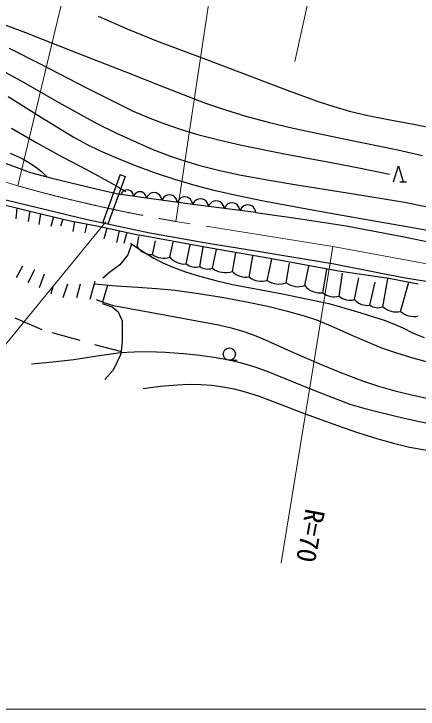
# Model space of a CAD drawing. Units: millimetres, scale not verified. Extents: x 40000 to 680000, y 20000 to 380000.
# Drawn here: x 480344 to 518115, y 239909 to 304870 of the extents above; entities that cross this region are included whole.
import ezdxf
from ezdxf.enums import TextEntityAlignment as Align

# ---------------------------------------------------------------- set-up
doc = ezdxf.new("R2010")
doc.units = ezdxf.units.MM
doc.header["$LTSCALE"] = 1000
doc.linetypes.add('CHAIN', pattern=[18.5, 12, -1.5, 3.5, -1.5])
for name, color, linetype, lineweight in [('M-BGD', 7, 'Continuous', 25), ('M-BMK', 2, 'CHAIN', 13), ('M-STR-HTXT', 7, 'Continuous', 13)]:
    doc.layers.add(name, color=color, linetype=linetype, lineweight=lineweight)
doc.styles.add('ＭＳ ゴシック', font='')
doc.styles.get('ＭＳ ゴシック').set_extended_font_data('MS Gothic')

msp = doc.modelspace()

# ---------------------------------------------------------------- linework, layer by layer
at = {"layer": 'M-BGD'}
for p, q in [((478350, 304271), (481426, 303145)), ((488229, 304657), (490942, 303474)), ((490942, 303474), (493678, 302347)), ((481426, 303145), (486063, 301309)), ((493678, 302347), (498351, 300609)), ((479898, 301657), (482792, 300214)), ((486063, 301309), (490718, 299489)), ((482792, 300214), (487118, 297975)), ((498351, 300609), (503018, 298838)), ((490718, 299489), (494471, 297977)), ((479542, 299429), (481029, 298627)), ((503018, 298838), (505878, 297731)), ((481029, 298627), (484543, 296597)), ((487118, 297975), (491480, 295785)), ((494471, 297977), (498244, 296523)), ((505878, 297731), (508763, 296679)), ((479820, 297138), (482832, 295239)), ((484543, 296597), (488094, 294615)), ((498244, 296523), (500120, 295892)), ((508763, 296679), (510227, 296206)), ((491480, 295785), (492897, 295182)), ((500120, 295892), (502014, 295318)), ((510227, 296206), (511716, 295788)), ((511716, 295788), (513426, 295388)), ((482832, 295239), (485881, 293389)), ((492897, 295182), (494346, 294630)), ((502014, 295318), (504215, 294725)), ((513426, 295388), (515161, 295045)), ((515161, 295045), (517679, 294578)), ((488094, 294615), (489925, 293719)), ((494346, 294630), (495969, 294081)), ((504215, 294725), (506438, 294188)), ((517679, 294578), (520183, 294052)), ((480125, 294189), (482476, 292823)), ((489925, 293719), (491793, 292873)), ((495969, 294081), (497620, 293585)), ((506438, 294188), (511316, 293160)), ((485881, 293389), (487126, 292710)), ((497620, 293585), (499606, 293061)), ((499606, 293061), (501612, 292594)), ((511316, 293160), (516218, 292167)), ((482476, 292823), (484865, 291505)), ((487126, 292710), (488407, 292080)), ((491793, 292873), (493322, 292210)), ((501612, 292594), (505783, 291754)), ((481671, 290107), (476955, 291835)), ((480000, 291845), (481115, 291343)), ((488407, 292080), (490077, 291357)), ((493322, 292210), (494883, 291600)), ((505783, 291754), (509976, 290972)), ((516218, 292167), (518539, 291646)), ((481115, 291343), (481750, 290995)), ((484865, 291505), (487185, 290312)), ((490077, 291357), (491780, 290686)), ((494883, 291600), (496294, 291128)), ((496294, 291128), (497733, 290711)), ((481750, 290995), (482360, 290591)), ((482360, 290591), (482923, 290133)), ((491780, 290686), (493559, 290024)), ((497733, 290711), (499575, 290249)), ((509976, 290972), (512723, 290448)), ((512723, 290448), (515457, 289900)), ((515819, 289179), (516276, 290675)), ((516276, 290675), (516734, 289179)), ((481671, 290107), (483749, 289553)), ((482923, 290133), (483466, 289628)), ((487185, 290312), (489474, 289066)), ((490286, 289848), (488616, 285320)), ((490286, 289848), (490755, 289675)), ((493559, 290024), (495357, 289419)), ((499575, 290249), (501440, 289844)), ((501440, 289844), (504200, 289328)), ((483749, 289553), (487906, 288555)), ((490755, 289675), (489111, 285217)), ((495357, 289419), (497128, 288895)), ((504200, 289328), (506980, 288868)), ((516422, 289179), (517022, 289179)), ((487906, 288555), (490336, 288001)), ((489474, 289066), (490132, 288673)), ((490132, 288673), (490793, 288266)), ((490913, 288430), (490767, 288405)), ((491099, 288403), (490913, 288430)), ((497128, 288895), (498916, 288428)), ((498916, 288428), (501284, 287888)), ((506980, 288868), (511902, 288081)), ((490404, 288132), (490336, 288001)), ((492725, 287655), (490336, 288001)), ((490489, 288238), (490404, 288132)), ((490625, 288353), (490489, 288238)), ((490767, 288405), (490625, 288353)), ((491232, 288338), (491099, 288403)), ((491353, 288247), (491232, 288338)), ((491451, 288099), (491353, 288247)), ((491506, 287972), (491451, 288099)), ((491531, 287828), (491506, 287972)), ((491598, 287958), (491531, 287828)), ((491684, 288065), (491598, 287958)), ((491819, 288179), (491684, 288065)), ((491961, 288232), (491819, 288179)), ((492108, 288256), (491961, 288232)), ((492293, 288230), (492108, 288256)), ((492427, 288164), (492293, 288230)), ((492548, 288074), (492427, 288164)), ((492645, 287925), (492548, 288074)), ((492700, 287799), (492645, 287925)), ((492725, 287655), (492700, 287799)), ((492806, 287812), (492725, 287655)), ((492908, 287942), (492806, 287812)), ((493071, 288081), (492908, 287942)), ((493242, 288145), (493071, 288081)), ((493419, 288175), (493242, 288145)), ((493642, 288144), (493419, 288175)), ((493804, 288067), (493642, 288144)), ((493951, 287958), (493804, 288067)), ((494069, 287780), (493951, 287958)), ((494136, 287627), (494069, 287780)), ((494513, 287880), (494350, 287741)), ((494683, 287944), (494513, 287880)), ((494860, 287975), (494683, 287944)), ((495084, 287944), (494860, 287975)), ((495246, 287866), (495084, 287944)), ((495392, 287757), (495246, 287866)), ((501284, 287888), (503666, 287406)), ((511902, 288081), (516831, 287265)), ((477641, 287473), (481588, 286486)), ((487195, 285617), (478489, 287722)), ((497051, 287052), (492725, 287655)), ((494167, 287454), (494136, 287627)), ((494248, 287612), (494167, 287454)), ((494350, 287741), (494248, 287612)), ((495511, 287579), (495392, 287757)), ((495578, 287427), (495511, 287579)), ((495609, 287253), (495578, 287427)), ((495689, 287411), (495609, 287253)), ((495792, 287540), (495689, 287411)), ((495955, 287679), (495792, 287540)), ((496125, 287743), (495955, 287679)), ((496302, 287774), (496125, 287743)), ((496526, 287743), (496302, 287774)), ((496688, 287665), (496526, 287743)), ((496834, 287557), (496688, 287665)), ((496953, 287378), (496834, 287557)), ((497020, 287226), (496953, 287378)), ((497051, 287052), (497020, 287226)), ((497131, 287214), (497051, 287052)), ((497234, 287347), (497131, 287214)), ((497399, 287491), (497234, 287347)), ((497572, 287559), (497399, 287491)), ((497752, 287592), (497572, 287559)), ((497981, 287563), (497752, 287592)), ((498147, 287486), (497981, 287563)), ((498298, 287377), (498147, 287486)), ((498421, 287196), (498298, 287377)), ((498491, 287041), (498421, 287196)), ((498708, 287159), (498605, 287026)), ((498873, 287303), (498708, 287159)), ((499046, 287371), (498873, 287303)), ((499226, 287404), (499046, 287371)), ((499455, 287375), (499226, 287404)), ((499621, 287298), (499455, 287375)), ((499772, 287189), (499621, 287298)), ((499895, 287008), (499772, 287189)), ((500520, 287183), (500347, 287115)), ((500700, 287216), (500520, 287183)), ((500929, 287187), (500700, 287216)), ((501095, 287110), (500929, 287187)), ((503666, 287406), (508572, 286497)), ((516831, 287265), (519001, 286855)), ((480609, 286731), (480537, 285711)), ((481588, 286486), (485608, 285536)), ((502947, 286301), (497051, 287052)), ((498525, 286864), (498491, 287041)), ((498605, 287026), (498525, 286864)), ((499965, 286853), (499895, 287008)), ((499999, 286676), (499965, 286853)), ((500079, 286838), (499999, 286676)), ((500182, 286971), (500079, 286838)), ((500347, 287115), (500182, 286971)), ((501246, 287001), (501095, 287110)), ((501369, 286820), (501246, 287001)), ((501439, 286665), (501369, 286820)), ((501473, 286488), (501439, 286665)), ((501553, 286651), (501473, 286488)), ((501657, 286783), (501553, 286651)), ((501821, 286927), (501657, 286783)), ((501994, 286995), (501821, 286927)), ((502175, 287028), (501994, 286995)), ((502403, 286999), (502175, 287028)), ((502569, 286922), (502403, 286999)), ((502720, 286813), (502569, 286922)), ((502843, 286632), (502720, 286813)), ((502913, 286477), (502843, 286632)), ((502947, 286301), (502913, 286477)), ((508572, 286497), (513493, 285627)), ((481824, 286430), (481675, 285465)), ((482815, 286196), (482676, 285194)), ((484056, 285903), (483801, 285016)), ((502947, 286301), (507339, 285703)), ((484909, 285701), (484699, 285030)), ((485608, 285536), (488094, 285061)), ((485999, 285461), (485858, 284523)), ((487144, 285242), (486961, 284427)), ((493048, 284395), (487195, 285617)), ((507339, 285703), (511393, 285079)), ((513493, 285627), (517236, 284985)), ((488094, 285061), (492088, 284184)), ((489042, 284853), (488738, 283852)), ((490170, 284605), (489931, 283509)), ((511393, 285079), (516669, 284066)), ((517236, 284985), (520966, 284284)), ((490883, 284449), (490617, 283413)), ((491856, 283107), (492014, 284067)), ((497828, 283132), (492088, 284184)), ((498505, 283408), (493048, 284395)), ((516669, 284066), (521373, 283078)), ((491305, 283275), (490991, 282368)), ((491234, 283437), (492305, 282718)), ((493299, 282386), (493576, 283666)), ((494901, 282145), (495239, 283546)), ((496445, 281507), (496801, 283305)), ((503131, 282654), (498505, 283408)), ((492305, 282718), (493405, 282051)), ((497727, 281267), (498023, 283065)), ((500500, 282679), (497828, 283132)), ((498889, 281107), (499267, 282849)), ((504439, 281977), (500500, 282679)), ((510257, 281485), (503131, 282654)), ((490991, 282368), (490258, 281426)), ((493405, 282051), (494250, 281622)), ((500772, 280806), (501069, 282549)), ((502334, 280285), (502672, 282228)), ((504017, 279965), (504434, 281948)), ((507473, 281411), (504439, 281977)), ((481139, 281313), (480559, 280212)), ((490258, 281426), (489282, 280694)), ((494250, 281622), (495122, 281247)), ((505799, 279745), (506097, 281587)), ((510688, 280845), (507473, 281411)), ((507522, 279484), (507900, 281287)), ((514519, 280653), (510257, 281485)), ((482258, 280955), (481648, 279744)), ((489282, 280694), (488654, 280171)), ((495122, 281247), (496392, 280783)), ((496392, 280783), (497679, 280377)), ((509224, 278803), (509602, 280986)), ((515375, 280139), (510688, 280845)), ((510727, 278503), (511066, 280649)), ((516936, 280185), (514519, 280653)), ((483159, 280544), (482698, 279284)), ((497679, 280377), (499211, 279960)), ((512186, 278168), (512589, 280208)), ((514830, 277507), (515293, 280108)), ((518115, 279618), (515375, 280139)), ((519041, 279847), (516936, 280185)), ((483989, 279374), (483789, 278683)), ((485360, 279614), (484910, 278333)), ((486541, 279614), (486180, 278353)), ((487900, 279857), (487449, 278185)), ((487888, 279643), (489906, 279453)), ((489086, 279524), (488632, 277939)), ((489906, 279453), (491928, 279324)), ((499211, 279960), (500767, 279598)), ((500767, 279598), (505278, 278735)), ((513609, 277647), (514111, 279788)), ((516473, 277067), (517256, 279788)), ((491928, 279324), (493671, 279219)), ((493671, 279219), (495411, 279055)), ((495411, 279055), (497601, 278758)), ((497601, 278758), (499784, 278401)), ((505278, 278735), (509782, 277811)), ((488035, 278171), (488839, 277864)), ((499784, 278401), (501936, 278004)), ((488584, 277799), (489526, 277485)), ((488839, 277864), (489658, 277616)), ((489526, 277485), (490084, 277031)), ((489658, 277616), (494558, 276710)), ((501936, 278004), (504077, 277548)), ((504077, 277548), (505776, 277131)), ((509782, 277811), (512365, 277068)), ((490084, 277031), (490468, 276194)), ((505776, 277131), (507469, 276653)), ((512365, 277068), (514940, 276264)), ((482993, 275354), (480474, 276429)), ((490468, 276194), (490468, 275217)), ((494558, 276710), (499462, 275819)), ((507469, 276653), (508614, 276272)), ((508614, 276272), (509747, 275831)), ((514940, 276264), (515823, 275923)), ((499462, 275819), (500656, 275533)), ((500656, 275533), (501842, 275186)), ((509747, 275831), (512215, 274724)), ((515823, 275923), (516695, 275521)), ((516695, 275521), (517667, 275049)), ((486531, 274363), (483927, 275071)), ((490468, 275217), (490468, 274241)), ((501842, 275186), (502950, 274787)), ((502950, 274787), (504038, 274331)), ((517667, 275049), (518668, 274630)), ((490468, 274241), (490328, 273089)), ((504038, 274331), (506532, 273194)), ((512215, 274724), (514710, 273671)), ((490438, 273287), (487919, 273938)), ((514710, 273671), (516097, 273184)), ((485935, 272568), (488114, 272933)), ((488114, 272933), (490307, 273239)), ((490328, 273089), (489630, 271589)), ((490307, 273239), (491572, 273307)), ((491572, 273307), (492839, 273315)), ((492839, 273315), (494516, 273257)), ((494516, 273257), (496190, 273140)), ((496190, 273140), (497722, 272987)), ((497722, 272987), (499254, 272774)), ((506532, 273194), (509053, 272111)), ((516097, 273184), (517502, 272755)), ((481995, 272181), (483969, 272345)), ((483969, 272345), (485935, 272568)), ((499254, 272774), (500440, 272542)), ((500440, 272542), (501623, 272250)), ((500476, 272509), (501223, 272509)), ((501623, 272250), (502942, 271851)), ((517502, 272755), (519095, 272335)), ((489630, 271589), (488828, 270717)), ((502942, 271851), (504242, 271394)), ((509053, 272111), (510967, 271328)), ((504242, 271394), (507967, 269877)), ((510967, 271328), (512912, 270596)), ((495635, 270222), (496722, 270262)), ((496722, 270262), (497810, 270242)), ((497810, 270242), (498845, 270164)), ((512912, 270596), (514419, 270095)), ((492408, 269857), (494014, 270069)), ((494014, 270069), (495635, 270222)), ((498845, 270164), (499874, 270026)), ((499874, 270026), (500913, 269825)), ((500913, 269825), (501948, 269563)), ((507967, 269877), (511721, 268413)), ((514419, 270095), (515945, 269651)), ((515945, 269651), (517506, 269262)), ((501948, 269563), (503270, 269142)), ((503270, 269142), (504582, 268662)), ((517506, 269262), (519089, 268928)), ((504582, 268662), (507566, 267509)), ((511721, 268413), (513040, 268017)), ((513040, 268017), (514386, 267676)), ((514386, 267676), (516826, 267095)), ((507566, 267509), (510580, 266410)), ((516826, 267095), (519276, 266573)), ((510580, 266410), (512457, 265754)), ((512457, 265754), (514361, 265153)), ((514361, 265153), (515824, 264748)), ((515824, 264748), (517310, 264399)), ((517310, 264399), (520767, 263786))]:
    msp.add_line(p, q, dxfattribs=at)
msp.add_circle((500476, 273083), 574, dxfattribs=at)
for centre, radius, start, end in [((493254, 284098), 1713, 215.36246, 271.50745), ((494325, 283768), 1722, 233.39674, 289.54175), ((496271, 283274), 1775, 219.48251, 275.6275), ((497312, 282589), 1386, 231.30786, 287.45282), ((498458, 282276), 1246, 234.0742, 290.21918), ((500112, 282722), 2026, 232.86101, 289.00598), ((502041, 282011), 1750, 223.49257, 279.63751), ((503476, 281703), 1820, 231.14322, 287.28821), ((505115, 281526), 1908, 234.88174, 291.02673), ((506905, 281229), 1851, 233.3316, 289.47656), ((509012, 280740), 1948, 220.1261, 276.27106), ((510257, 280061), 1628, 230.61758, 286.76257), ((511770, 279704), 1591, 229.02039, 285.16534), ((513386, 279241), 1609, 221.81493, 277.9599), ((514351, 278723), 1307, 235.38123, 291.52618), ((516065, 278827), 1807, 226.90915, 283.05414), ((517688, 278396), 1801, 227.56293, 283.70789)]:
    msp.add_arc(centre, radius, start, end, dxfattribs=at)
at = {"layer": 'M-BMK'}
for p, q in [((480724, 288795), (476346, 290161)), ((510148, 283126), (495490, 285472)), ((510148, 283126), (519844, 281344))]:
    msp.add_line(p, q, dxfattribs=at)
msp.add_arc((520960, 433294), 150000, 254.44006, 260.22375, dxfattribs=at)
at = {"layer": 'M-STR-HTXT'}
for p, q in [((506593, 300416), (511063, 320615)), ((487842, 318610), (480723, 288791)), ((499941, 315013), (495490, 285472)), ((488944, 285432), (463931, 254918)), ((510148, 283126), (505321, 253574)), ((384496, 239909), (554477, 239909))]:
    msp.add_line(p, q, dxfattribs=at)

# ---------------------------------------------------------------- texts
at = {"layer": 'M-STR-HTXT', "style": 'ＭＳ ゴシック'}
msp.add_text('R=70', height=1833, rotation=259.5, dxfattribs=at).set_placement((507079, 258823), align=Align.BOTTOM_LEFT)

doc.saveas('drawing.dxf')
